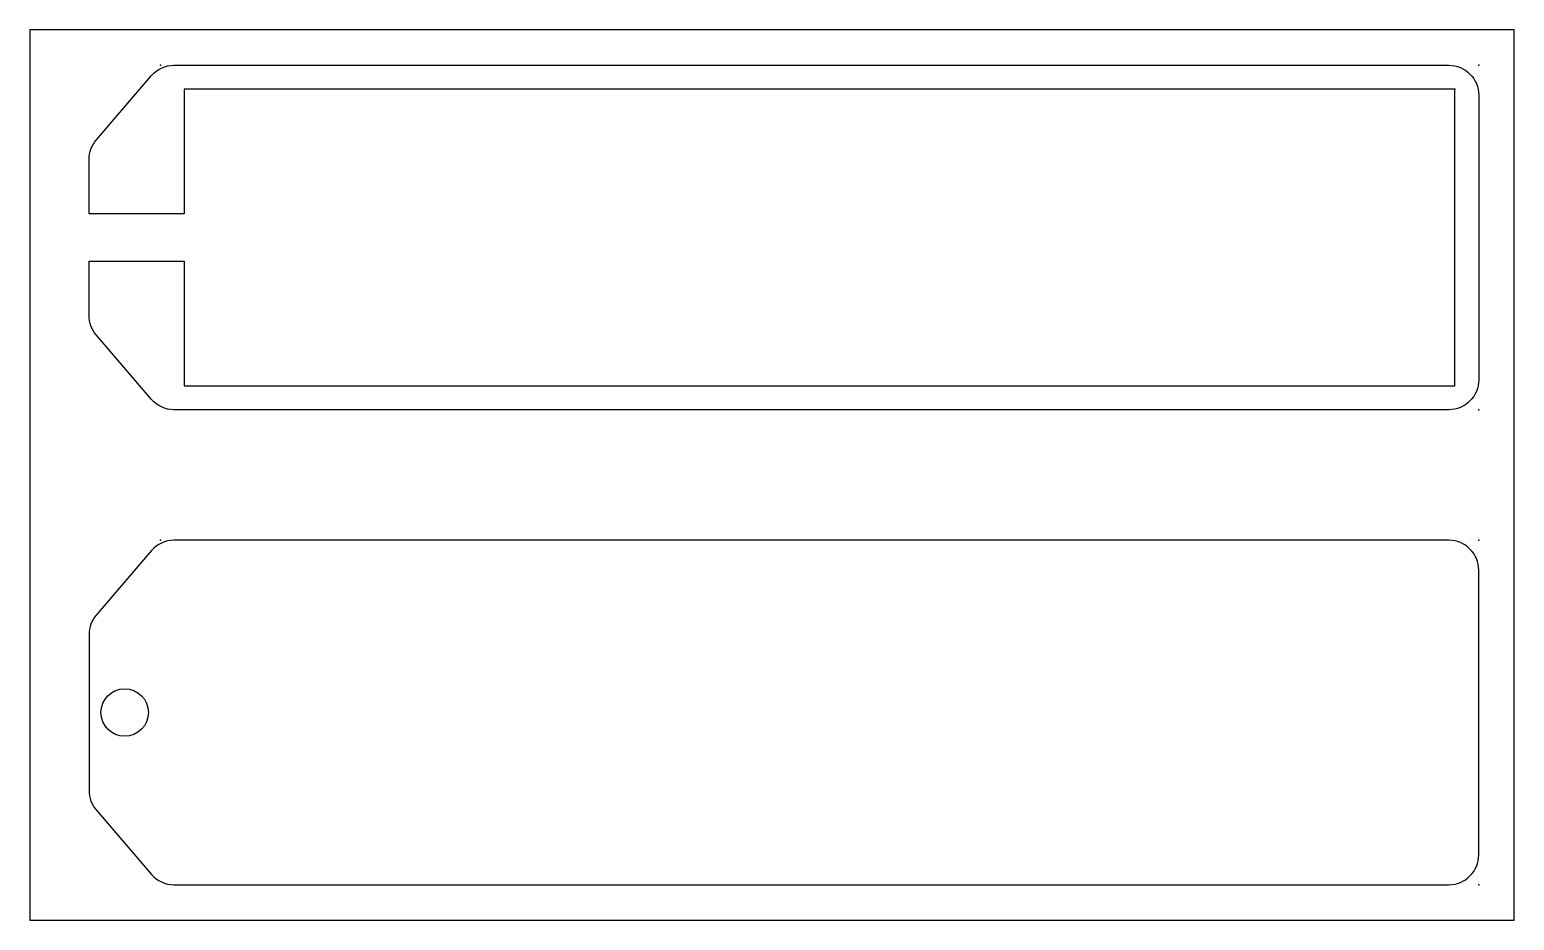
# Model space of a CAD drawing. Header units: millimetres. Extents: x -120 to 5, y -70 to 5.
import ezdxf

# ---------------------------------------------------------------- set-up
doc = ezdxf.new("R2010")
doc.units = ezdxf.units.MM
doc.layers.get('0').update_dxf_attribs({"linetype": 'CONTINUOUS'})

msp = doc.modelspace()

# ---------------------------------------------------------------- linework, layer by layer
msp.add_lwpolyline([(-120, -70), (5, -70), (5, 5), (-120, 5)], close=True)
for points in [[(0, 0), (-107, 0), (-107, -10.5), (-115, -10.5), (-115, -5.92, -0.179033), (-114.4, -4.3), (-109.75, 1.13, -0.218944), (-107.85, 2), (-0.5, 2, -0.414214), (2, -0.5), (2, -24.5, -0.414214), (-0.5, -27), (-107.85, -27, -0.218944), (-109.75, -26.13), (-114.4, -20.7, -0.179033), (-115, -19.08), (-115, -14.5), (-107, -14.5), (-107, -25), (0, -25)], [(-0.5, -38), (-107.85, -38, 0.218944), (-109.75, -38.87), (-114.4, -44.3, 0.179033), (-115, -45.92), (-115, -59.08, 0.179033), (-114.4, -60.7), (-109.75, -66.13, 0.218944), (-107.85, -67), (-0.5, -67, 0.414214), (2, -64.5), (2, -40.5, 0.414214)]]:
    msp.add_lwpolyline(points, format="xyb", close=True)
msp.add_circle((-112, -52.5), 2)
for p in [(-109, 2), (2, 2), (0, 0), (2, -27), (-109, -38), (2, -38), (2, -67)]:
    msp.add_point(p)

doc.saveas('drawing.dxf')
